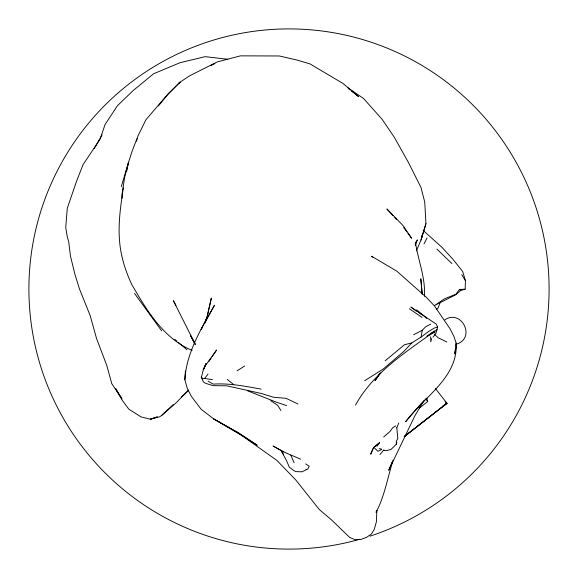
<?xml version="1.0" encoding="UTF-8"?>
<svg xmlns="http://www.w3.org/2000/svg" width="578" height="578" viewBox="0 0 578 578"><rect width="100%" height="100%" fill="white"/><g stroke="black" fill="none" stroke-linecap="round" stroke-linejoin="round"><path stroke-width="0.87" d="M424.404 296.254C425.646 277.577 418.017 260.136 415.409 242.052M393.047 460.146C387.607 477.573 384.688 496.011 376.068 512.281L376.878 510.453L376.365 521.876L374.262 529.412L371.387 534.021L366.416 537.41L361.134 539.375L355.159 539.715L349.769 537.489L331.324 519.738L319.229 509.449L295.77 479.95L276.797 460.326L241.929 435.624L213.643 418.891L201.072 409.173L191.448 396.45L187.337 388.575L184.859 379.739C186.405 352.558 201.411 328.29 214.539 305.155L206.317 320.075M465.167 289.217L459.438 289.441L455.955 294.224L444.706 298.71L434.526 305.495L455.565 294.867L460.717 290.474L465.167 289.217L465.442 280.691L462.653 271.494L452.921 259.255L441.903 247.283L423.125 230.384M184.859 379.739L185.379 370.997M206.216 320.313L211.338 298.111L206.469 320.06M455.486 348.101L454.713 353.953L456.367 345.716M455.702 346.432L456.143 343.094L453.961 336.533L449.973 328.694L434.598 306.123L426.456 297.41L396.674 271.06L371.575 256.235L372.947 257.311M364.682 380.714L383.113 369.111L403.776 351.46L411.811 342.927L421.102 337.061L422.236 330.298L425.711 326.758L430.697 324.106M205.963 321.101L206.433 318.529L204.677 323.47M433.001 337.212L436.029 333.094L437.04 329.605L437.524 327.097L436.433 324.258L410.879 307.034L416.398 311.224M123.367 187.799C120.701 205.4 117.991 223.57 119.595 241.38C120.78 256.422 125.412 270.815 131.733 284.448C146.631 310.176 163.473 338.571 192.142 350.434M126.719 171.204L128.482 162.469L132.311 150.583L138.2 135.454L145.894 119.798L168.184 93.715L179.989 82.192L189.57 75.841L217.314 61.897L240.506 55.856L279.268 55.972L296.615 59.953L309.887 63.84L343.216 83.608L358.447 96.519L351.381 90.948M431.607 338.592L430.791 341.844L430.603 336.75M416.326 250.888L420.979 240.058L425.943 223.672L424.743 202.069L420.965 187.409L408.241 162.129L394.131 136.972L382.166 119.386L363.511 98.448L348.007 87.885M383.611 450.551L387.072 450.537L391.017 449.431L396.342 444.171L396.876 442.271M121.286 186.636L128.482 162.469L124.602 177.547L121.958 194.786L122.088 198.276M425.943 223.672L420.979 240.058M125.245 173.588L127.586 166.782M136.394 141.285L137.268 138.734M204.359 367.818L205.934 363.576L203.261 369.833L201.289 377.904M415.293 245.383L417.352 239.877L415.185 244.328M206.31 319.865L206.953 318.182L201.122 329.496L201.989 327.921M440.255 302.272L437.864 308.529L436.39 309.273M391.891 462.335L388.741 470.282L414.932 415.669L424.411 399.94L405.648 421.716C423.573 397.187 458.426 377.391 456.143 343.094M372.333 450.211L370.7 454.207L373.67 447.495L379.638 442.589L376.914 446.332M396.746 427.893L398.748 423.024M424.035 243.851L427.034 237.984M372.658 449.409L373.67 447.495L379.638 442.589M204.583 323.21L205.45 321.643M94.178 148.691L102.082 134.92M355.477 405.149C373.728 371.95 407.194 351.207 437.04 329.605M379.717 373.54L374.992 380.714L380.794 372.781M204.251 368.367L203.261 369.833L205.074 366.076L216.591 350.015L212.148 356.619M208.694 361.763L211.158 358.085M297.973 404.015L286.103 398.329L273.546 397.252L261.299 393.481L226.641 385.793L213.101 385.642L205.392 383.243L203.413 381.979L201.267 376.964L202.762 378.735L204.677 378.438L208.037 374.045M158.372 105.984L167.259 95.168L179.989 82.192L178.551 83.507L180.069 82.603M379.992 454.561L383.951 449.763M188.45 390.078L176.326 402.635L161.746 415.336L159.774 416.767L150.388 419.202L140.981 416.89L128.836 409.195L122.247 400.251L115.578 388.532M161.746 415.336L173.205 404.643M181.506 396.978L188.551 390.533M383.691 436.968L389.991 431.477L392.794 427.677L395.749 425.849M385.201 360.759L404.521 344.705L411.811 342.927M419.44 407.996L427.713 401.537L426.781 398.061M404.304 436.614L446.967 403.278L404.246 436.542L446.967 403.278L435.407 388.503M421.102 337.061L428.746 331.389L434.49 327.986L437.524 327.097M442.51 406.32L446.902 403.213L445.053 401.551M434.36 330.898L426.896 336.165L435.09 331.938L431.845 333.145M237.074 370.838L244.682 365.982M444.59 404.535L446.902 403.213M444.822 319.844C461.692 308.479 476.503 338.614 456.042 344.25M413.581 334.741L422.236 330.298M210.594 65.697L214.951 63.486M306.138 469.777L302.099 471.814L295.719 471.597L293.508 470.362L289.325 467.183L286.681 461.006L281.067 450.522L283.675 454.734M381.776 449.489L377.911 451.266L374.631 448.152M157.527 416.897L150.388 419.202L156.876 416.991M306.022 469.365L307.669 469.285L309.201 466.186L305.661 463.888M261.119 389.11C245.332 386.292 229.329 383.019 213.203 384.124L208.08 381.169M227.775 59.267L205.204 56.658L180.119 62.677L153.697 73.702L133.142 90.558L117.442 105.68L105.03 124.545L100.211 138.937L82.994 164.737L76.527 181.355L67.279 208.253L65.733 227.522L67.359 237.161L68.703 241.756L70.437 255.953L74.779 273.791L79.417 288.819L90.204 315.689L96.548 338.549L106.749 365.383L111.8 383.72L121.936 398.885L115.6 388.459M204.677 378.438L212.408 379.667M379.154 448.658L381.523 449.077M286.674 405.64L276.342 402.158L247.543 390.786M283.747 451.945L273.156 446.057L283.747 451.945L300.596 459.163M446.845 342.017L438.045 337.689L434.288 334.106M236.351 431.708L213.643 418.891L239.306 433.421L236.351 431.708L257.21 445.233L240.08 433.854M270.757 400.706L277.715 405.359L280.93 410.517M409.39 308.775L422.056 317.445M348.556 88.716L349.965 89.836M459.438 289.441L460.717 290.474M227.306 379.428L233.772 384.71M416.673 309.844L426.737 318.406M174.823 339.394L176.854 341.121M178.205 342.277L186.976 349.777M436.946 249.147L451.953 263.604M418.486 311.694L420.892 314.157M392.946 215.63L386.892 208.976L402.83 225.348L411.601 238.244L407.938 233.302M394.76 217.624L396.58 219.626M425.538 398.755L427.713 401.537M403.755 227.653L406.898 231.886M161.674 330.891L134.522 293.378M461.721 274.666L465.442 280.691M194.923 343.563L173.364 300.69L175.936 305.357M195.227 344.329L190.653 335.869L195.27 344.524M290.777 455.197L294.159 462.754M421.658 235.708L422.092 237.204M396.797 427.763L397.816 438.644L396.313 441.159L396.342 444.171M422.15 293.559L420.82 278.704L422.193 294.339M359.74 539.296A260.1 260.1 0 0 1 36.017 228.585A260.1 260.1 0 0 1 465.203 97.682A260.1 260.1 0 0 1 369.985 536.167"/></g></svg>
